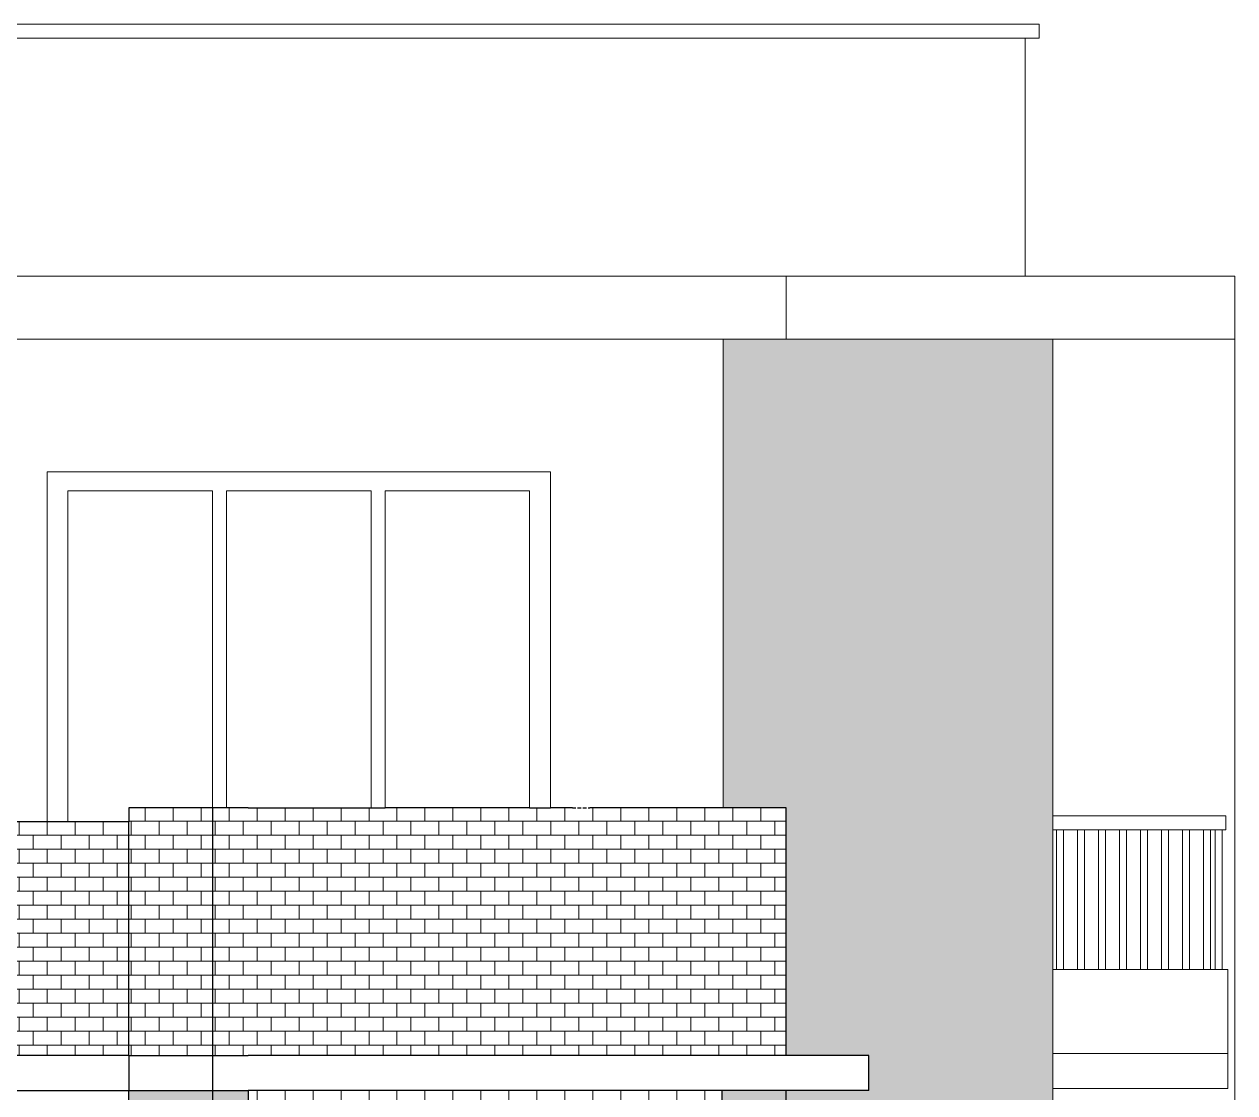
# Model space of a CAD drawing. Header units: inches. Extents: x 5914 to 162157, y -20538 to 282354.
# Drawn here: x 153959.1 to 154124.7, y -19955 to -19808.8 of the extents above; entities that cross this region are included whole.
import ezdxf

# ---------------------------------------------------------------- set-up
doc = ezdxf.new("R2010")
doc.units = ezdxf.units.IN
doc.header["$MEASUREMENT"] = 0
doc.linetypes.add('DASHED', pattern=[0.75, 0.5, -0.25])
for name, color, linetype, lineweight in [('ELE1 RA', 1, 'Continuous', 30), ('ELE2 RA', 130, 'Continuous', 20), ('HATCH RA', 8, 'Continuous', 5)]:
    doc.layers.add(name, color=color, linetype=linetype, lineweight=lineweight)
pattern_1 = [(0, (-3762.0682, 67.065), (0, 2), []), (90, (-3762.0682, 67.065), (-2, 2), [2, -2])]

# ---------------------------------------------------------------- blocks, each defined once
blk = doc.blocks.new('SKBVVL')
at = {"layer": 'HATCH RA', "transparency": 33554687}
h = blk.add_hatch(dxfattribs=at)
h.set_pattern_fill('AR-B816', color=256, scale=0.25)
h.set_pattern_definition(pattern_1)
h.paths.add_polyline_path([(154207.07, -15760.26), (154139.32, -15760.26), (154139.32, -15806.26), (154207.07, -15806.26)])
h.paths.add_polyline_path([(154207.07, -15648.26), (154139.32, -15648.26), (154139.32, -15694.26), (154207.07, -15694.26)])
h.paths.add_polyline_path([(154254.4, -15642.26), (154254.4, -15640.26), (154254.4, -15566.4), (154254.4, -15561.4), (154254.4, -15549.4), (154254.4, -15529.4), (154254.4, -15527.4), (154254.4, -15459.26), (154216.26, -15459.26), (154207.26, -15459.26), (154207.26, -15526.26), (154216.26, -15526.26), (154216.26, -15561.66), (154228.09, -15561.66), (154228.09, -15566.66), (154216.26, -15566.66), (154216.26, -15674.26), (154219.26, -15674.26), (154219.26, -15679.32), (154216.26, -15679.32), (154216.26, -15786.26), (154219.26, -15786.26), (154219.26, -15791.32), (154216.26, -15791.32), (154216.26, -16016.26), (154217.26, -16016.26), (154217.26, -16022.26), (154227.26, -16022.26), (154227.26, -16028.26), (154254.4, -16028.26), (154254.4, -16011.5), (154254.4, -15791.26), (154254.4, -15786.26), (154254.4, -15774.26), (154254.4, -15754.26), (154254.4, -15752.26), (154254.4, -15679.26), (154254.4, -15674.26), (154254.4, -15662.26)])
h = blk.add_hatch(dxfattribs=at)
h.set_pattern_fill('AR-B816', color=256, scale=0.25)
h.set_pattern_definition(pattern_1)
h.paths.add_polyline_path([(154134.26, -15526.26), (154122.26, -15526.26), (154122.26, -15528.26), (154122.26, -15561.66), (154134.26, -15561.66)])
h = blk.add_hatch(dxfattribs=at)
h.set_pattern_fill('AR-B816', color=256, scale=0.25)
h.set_pattern_definition(pattern_1)
h.paths.add_polyline_path([(154216.26, -15526.26), (154207.26, -15526.26), (154207.07, -15526.26), (154188.18, -15526.26), (154185.69, -15526.26), (154182.57, -15526.26), (154179.57, -15526.26), (154158.9, -15526.26), (154156.9, -15526.26), (154139.32, -15526.26), (154136.23, -15526.26), (154134.26, -15526.26), (154134.26, -15561.66), (154139.32, -15561.66), (154207.07, -15561.66), (154216.26, -15561.66)])
h = blk.add_hatch(dxfattribs=at)
h.set_pattern_fill('AR-B816', color=256, scale=0.25)
h.set_pattern_definition(pattern_1)
h.paths.add_polyline_path([(154122.26, -15561.66), (154122.26, -15528.26), (154113.57, -15528.26), (154110.57, -15528.26), (154085.88, -15528.26), (154082.28, -15528.26), (154081.88, -15528.26), (154074.17, -15528.26), (154074.17, -15561.66)])
h = blk.add_hatch(dxfattribs=at)
h.set_pattern_fill('AR-B816', color=256, scale=0.25)
h.set_pattern_definition(pattern_1)
h.paths.add_polyline_path([(154134.26, -15566.66), (154122.26, -15566.66), (154122.26, -15674.26), (154122.26, -15786.26), (154122.26, -15898.26), (154122.26, -15903.61), (154122.26, -16016.26), (154134.26, -16016.26)])
h.paths.add_polyline_path([(154139.32, -15566.66), (154134.26, -15566.66), (154134.26, -16016.26), (154138.4, -16016.26), (154139.32, -16016.26)])
h = blk.add_hatch(dxfattribs=at)
h.set_pattern_fill('AR-B816', color=256, scale=0.25)
h.set_pattern_definition(pattern_1)
h.paths.add_polyline_path([(154139.32, -15566.66), (154139.32, -15582.26), (154207.07, -15582.26), (154207.07, -15566.66)])
h = blk.add_hatch(dxfattribs=at)
h.set_pattern_fill('AR-B816', color=256, scale=0.25)
h.set_pattern_definition(pattern_1)
h.paths.add_polyline_path([(154207.07, -16016.26), (154216.26, -16016.26), (154216.26, -15791.32), (154216.26, -15786.26), (154216.26, -15679.32), (154216.26, -15674.26), (154216.26, -15566.66), (154207.07, -15566.66)])
at = {"layer": 'ELE1 RA'}
for p, q in [((154122.26, -15526.26), (154122.26, -15528.26)), ((154134.23, -15526.26), (154122.26, -15526.26)), ((154134.26, -15526.26), (154134.23, -15526.26)), ((154134.26, -15561.66), (154134.26, -15526.26)), ((154136.23, -15526.26), (154134.26, -15526.26)), ((154139.32, -15526.26), (154136.23, -15526.26)), ((154139.32, -15526.26), (154156.9, -15526.26)), ((154156.9, -15526.26), (154158.9, -15526.26)), ((154179.57, -15526.26), (154158.9, -15526.26)), ((154179.57, -15526.26), (154182.57, -15526.26)), ((154185.69, -15526.26), (154182.57, -15526.26)), ((154207.07, -15526.26), (154188.18, -15526.26)), ((154207.26, -15526.26), (154207.07, -15526.26)), ((154216.26, -15526.26), (154207.26, -15526.26)), ((154216.26, -15561.66), (154216.26, -15526.26)), ((154110.57, -15528.26), (154085.88, -15528.26)), ((154113.57, -15528.26), (154110.57, -15528.26)), ((154122.26, -15528.26), (154113.57, -15528.26)), ((154122.26, -15561.66), (154122.26, -15528.26)), ((154122.26, -15561.66), (154074.17, -15561.66)), ((154122.26, -15561.66), (154122.26, -15566.66)), ((154122.26, -15561.66), (154134.26, -15561.66)), ((154134.26, -15561.66), (154139.32, -15561.66)), ((154134.26, -16022.26), (154134.26, -15561.66)), ((154207.07, -15561.66), (154139.32, -15561.66)), ((154216.26, -15561.66), (154207.07, -15561.66)), ((154228.09, -15561.66), (154216.26, -15561.66)), ((154228.09, -15566.66), (154228.09, -15561.66)), ((154074.17, -15566.66), (154122.26, -15566.66)), ((154122.26, -15566.66), (154134.26, -15566.66)), ((154122.26, -15674.26), (154122.26, -15566.66)), ((154134.26, -15566.66), (154139.32, -15566.66)), ((154207.07, -15566.66), (154139.32, -15566.66)), ((154139.32, -15566.66), (154139.32, -16016.26)), ((154216.26, -15566.66), (154207.07, -15566.66)), ((154207.07, -15566.66), (154207.07, -16016.26)), ((154216.26, -15674.26), (154216.26, -15566.66)), ((154228.09, -15566.66), (154216.26, -15566.66))]:
    blk.add_line(p, q, dxfattribs=at)
at = {"layer": 'ELE1 RA', "linetype": 'DASHED'}
blk.add_line((154185.69, -15526.26), (154188.18, -15526.26), dxfattribs=at)
at = {"layer": 'ELE2 RA'}
for p, q in [((154000.76, -15414.26), (154252.4, -15414.26)), ((154252.4, -15416.26), (154252.4, -15414.26)), ((154000.76, -15416.26), (154250.4, -15416.26)), ((154250.4, -15416.26), (154252.4, -15416.26)), ((154250.4, -15450.26), (154250.4, -15416.26)), ((154000.76, -15450.26), (154216.26, -15450.26)), ((154216.26, -15450.26), (154216.26, -15459.26)), ((154216.26, -15450.26), (154250.4, -15450.26)), ((154280.4, -15450.26), (154250.4, -15450.26)), ((154280.4, -15450.26), (154250.4, -15450.26)), ((154280.4, -15450.26), (154280.4, -15459.26)), ((154001.88, -15459.26), (154207.26, -15459.26)), ((154207.26, -15526.26), (154207.26, -15459.26)), ((154207.26, -15459.26), (154216.26, -15459.26)), ((154216.26, -15459.26), (154254.4, -15459.26)), ((154254.4, -15459.26), (154280.4, -15459.26)), ((154254.4, -15527.4), (154254.4, -15459.26)), ((154280.4, -15774.26), (154280.4, -15459.26)), ((154110.57, -15528.26), (154110.57, -15478.26)), ((154110.57, -15478.26), (154182.57, -15478.26)), ((154182.57, -15478.26), (154182.57, -15526.26)), ((154113.57, -15480.96), (154134.23, -15480.96)), ((154113.57, -15528.26), (154113.57, -15480.96)), ((154134.23, -15526.26), (154134.23, -15480.96)), ((154136.23, -15480.96), (154156.9, -15480.96)), ((154136.23, -15480.96), (154136.23, -15526.26)), ((154156.9, -15526.26), (154156.9, -15480.96)), ((154158.9, -15480.96), (154179.57, -15480.96)), ((154158.9, -15480.96), (154158.9, -15526.26)), ((154179.57, -15480.96), (154179.57, -15526.26)), ((154254.4, -15529.4), (154254.4, -15527.4)), ((154254.4, -15527.4), (154279.11, -15527.4)), ((154279.11, -15529.4), (154279.11, -15527.4)), ((154254.4, -15529.4), (154254.92, -15529.4)), ((154254.4, -15549.4), (154254.4, -15529.4)), ((154254.92, -15529.4), (154254.92, -15549.4)), ((154254.92, -15529.4), (154255.92, -15529.4)), ((154255.92, -15529.4), (154255.92, -15549.4)), ((154255.92, -15529.4), (154257.92, -15529.4)), ((154257.92, -15529.4), (154257.92, -15549.4)), ((154257.92, -15529.4), (154258.92, -15529.4)), ((154258.92, -15529.4), (154258.92, -15549.4)), ((154258.92, -15529.4), (154260.92, -15529.4)), ((154260.92, -15529.4), (154260.92, -15549.4)), ((154260.92, -15529.4), (154261.92, -15529.4)), ((154261.92, -15529.4), (154261.92, -15549.4)), ((154261.92, -15529.4), (154263.92, -15529.4)), ((154263.92, -15529.4), (154263.92, -15549.4)), ((154263.92, -15529.4), (154264.92, -15529.4)), ((154264.92, -15529.4), (154264.92, -15549.4)), ((154264.92, -15529.4), (154266.92, -15529.4)), ((154266.92, -15529.4), (154266.92, -15549.4)), ((154266.92, -15529.4), (154267.92, -15529.4)), ((154267.92, -15529.4), (154267.92, -15549.4)), ((154267.92, -15529.4), (154269.92, -15529.4)), ((154269.92, -15529.4), (154269.92, -15549.4)), ((154269.92, -15529.4), (154270.92, -15529.4)), ((154270.92, -15529.4), (154270.92, -15549.4)), ((154270.92, -15529.4), (154272.92, -15529.4)), ((154272.92, -15529.4), (154272.92, -15549.4)), ((154272.92, -15529.4), (154273.92, -15529.4)), ((154273.92, -15529.4), (154273.92, -15549.4)), ((154273.92, -15529.4), (154275.92, -15529.4)), ((154275.92, -15529.4), (154275.92, -15549.4)), ((154275.92, -15529.4), (154276.92, -15529.4)), ((154276.92, -15529.4), (154276.92, -15549.4)), ((154276.92, -15529.4), (154277.61, -15529.4)), ((154277.61, -15529.4), (154277.61, -15549.4)), ((154277.61, -15529.4), (154278.61, -15529.4)), ((154278.61, -15529.4), (154278.61, -15549.4)), ((154278.61, -15529.4), (154279.11, -15529.4)), ((154254.92, -15549.4), (154254.4, -15549.4)), ((154254.4, -15561.4), (154254.4, -15549.4)), ((154255.92, -15549.4), (154254.92, -15549.4)), ((154257.92, -15549.4), (154255.92, -15549.4)), ((154258.92, -15549.4), (154257.92, -15549.4)), ((154260.92, -15549.4), (154258.92, -15549.4)), ((154261.92, -15549.4), (154260.92, -15549.4)), ((154263.92, -15549.4), (154261.92, -15549.4)), ((154264.92, -15549.4), (154263.92, -15549.4)), ((154266.92, -15549.4), (154264.92, -15549.4)), ((154267.92, -15549.4), (154266.92, -15549.4)), ((154269.92, -15549.4), (154267.92, -15549.4)), ((154270.92, -15549.4), (154269.92, -15549.4)), ((154272.92, -15549.4), (154270.92, -15549.4)), ((154273.92, -15549.4), (154272.92, -15549.4)), ((154273.92, -15549.4), (154275.92, -15549.4)), ((154276.92, -15549.4), (154275.92, -15549.4)), ((154277.61, -15549.4), (154276.92, -15549.4)), ((154278.61, -15549.4), (154277.61, -15549.4)), ((154279.4, -15549.4), (154278.61, -15549.4)), ((154279.4, -15561.4), (154279.4, -15549.4)), ((154254.4, -15566.4), (154254.4, -15561.4)), ((154279.4, -15561.4), (154254.4, -15561.4)), ((154279.4, -15561.4), (154279.4, -15566.4)), ((154279.4, -15566.4), (154254.4, -15566.4)), ((154254.4, -15640.26), (154254.4, -15566.4))]:
    blk.add_line(p, q, dxfattribs=at)

msp = doc.modelspace()

# ---------------------------------------------------------------- block references
at = {"xscale": 0.9568106312292479, "yscale": 0.9568106312292479, "zscale": 0.9568106312292479}
msp.add_blockref('SKBVVL', (6507.58, -5060.32), dxfattribs=at)

doc.saveas('drawing.dxf')
